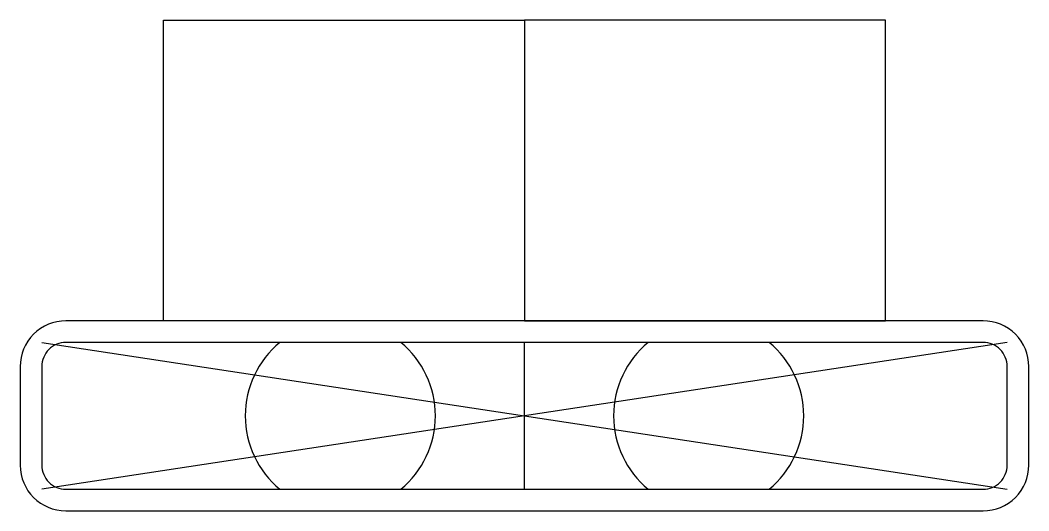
# Model space of a CAD drawing. Header units: millimetres. Extents: x -41.9 to 41.9, y -7.9 to 32.9.
import ezdxf

# ---------------------------------------------------------------- set-up
doc = ezdxf.new("R2010")
doc.units = ezdxf.units.MM
doc.layers.get('0').update_dxf_attribs({"linetype": 'CONTINUOUS'})

msp = doc.modelspace()

# ---------------------------------------------------------------- linework, layer by layer
for p, q in [((30, 32.9), (0, 32.9)), ((30, 7.9), (30, 32.9)), ((0, 7.9), (30, 7.9)), ((40.1, 6.1), (-40.1, -6.1)), ((-40.1, 6.1), (40.1, -6.1)), ((0, -6.1), (0, 6.1))]:
    msp.add_line(p, q)
msp.add_lwpolyline([(0, 7.9), (-30, 7.9), (-30, 32.9), (0, 32.9)], close=True)
for points in [[(-41.9, 4.1), (-41.9, -4.1, 0.414213), (-38.1, -7.9), (38.1, -7.9, 0.414214), (41.9, -4.1), (41.9, 4.1, 0.414214), (38.1, 7.9), (-38.1, 7.9, 0.414214)], [(38.1, 6.1), (-38.1, 6.1, 0.414214), (-40.1, 4.1), (-40.1, -4.1, 0.414214), (-38.1, -6.1), (38.1, -6.1, 0.414214), (40.1, -4.1), (40.1, 4.1, 0.414214)]]:
    msp.add_lwpolyline(points, format="xyb", close=True)
for centre, start, end in [((-15.3, 0), 89.44408, 90.55592), ((15.3, 0), 89.44408, 90.55592), ((-15.3, 0), 129.45575, 230.54425), ((-15.3, 0), -50.54425, 50.54425), ((15.3, 0), 129.45575, 230.54425), ((15.3, 0), -50.54425, 50.54425), ((-15.3, 0), 269.44408, 270.55592), ((15.3, 0), 269.44408, 270.55592)]:
    msp.add_arc(centre, 7.9, start, end)

doc.saveas('drawing.dxf')
